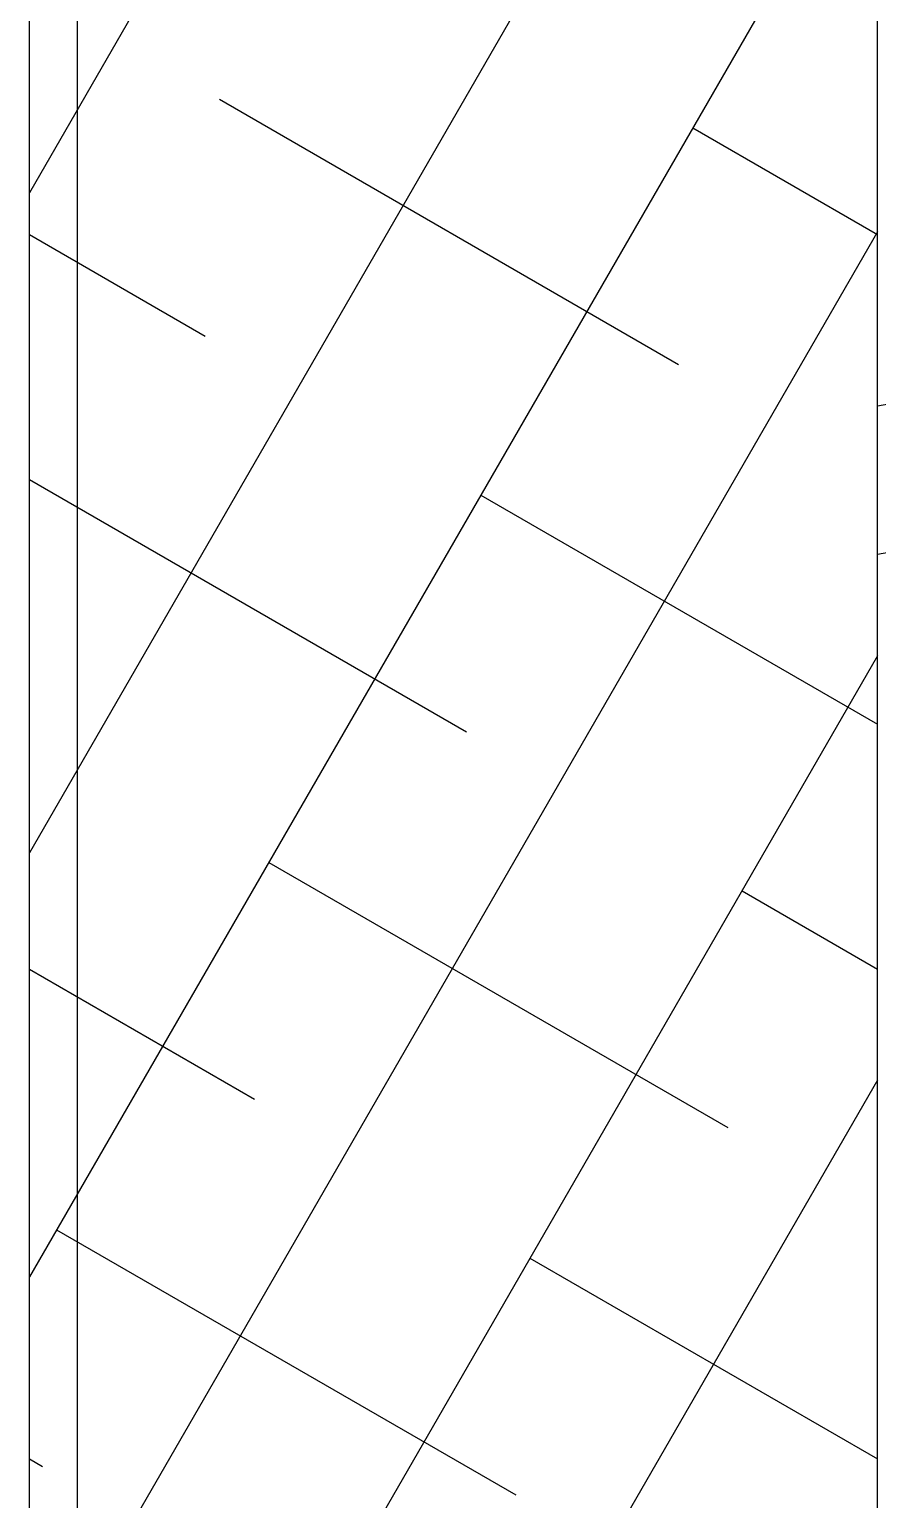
# Model space of a CAD drawing. Header units: millimetres. Extents: x 9612 to 23319, y 1863 to 14354.
# Drawn here: x 11731.44 to 11751.44, y 8127.18 to 8161.84 of the extents above; entities that cross this region are included whole.
import ezdxf

# ---------------------------------------------------------------- set-up
doc = ezdxf.new("R2010")
doc.units = ezdxf.units.MM
doc.header["$MEASUREMENT"] = 0

# ---------------------------------------------------------------- blocks, each defined once
blk = doc.blocks.new('ijkkkkkkkkk')
for p, q in [((1257.22988, -1041.89229), (1257.22988, 739.71136)), ((1256.09956, 126.67291), (1256.09956, 226.67291))]:
    blk.add_line(p, q)
at = {"linetype": 'Continuous'}
for p, q in [((1256.09956, -44.60671), (1256.09956, 385.22296)), ((1276.09956, 126.67291), (1276.09655, 227.032)), ((1267.79424, 226.99293), (1256.09956, 206.73715)), ((1276.09956, 225.81554), (1256.09956, 191.17452)), ((1276.09956, 215.81554), (1256.09956, 181.17452)), ((1276.09956, 201.71289), (1321.09956, 209.6476)), ((1260.582, 208.93834), (1271.40731, 202.68834)), ((1271.74225, 208.26846), (1276.09956, 205.75277)), ((1276.09956, 198.21256), (1321.09956, 206.14728)), ((1276.09956, 198.21256), (1321.09956, 206.14728)), ((1276.09956, 205.81554), (1256.09956, 171.17452)), ((1256.09956, 205.75277), (1260.24706, 203.35821)), ((1256.09956, 199.97927), (1266.40731, 194.02808)), ((1266.74225, 199.60821), (1276.09956, 194.20577)), ((1276.09956, 195.81554), (1256.09956, 161.17452)), ((1261.74225, 190.94796), (1272.56757, 184.69796)), ((1272.9025, 190.27808), (1276.09956, 188.43226)), ((1256.09956, 188.43226), (1261.40731, 185.36783)), ((1276.09956, 185.81554), (1256.09956, 151.17452)), ((1256.74225, 182.2877), (1267.56757, 176.0377)), ((1267.9025, 181.61783), (1276.09956, 176.88526)), ((1256.09956, 176.88526), (1256.40731, 176.70757))]:
    blk.add_line(p, q, dxfattribs=at)

msp = doc.modelspace()

# ---------------------------------------------------------------- block references
msp.add_blockref('ijkkkkkkkkk', (10475.34511, 7951.25402))

doc.saveas('drawing.dxf')
